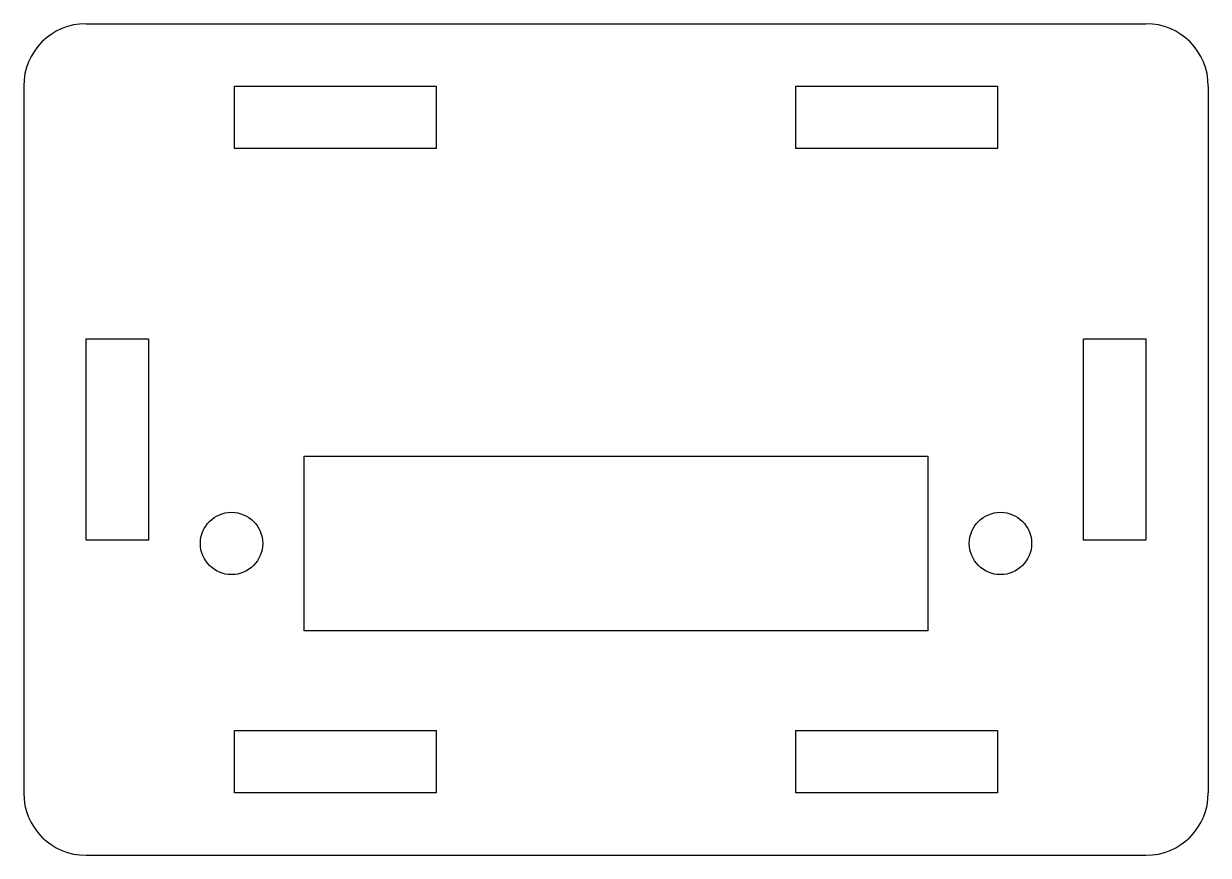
# Model space of a CAD drawing. Extents: x 0 to 57, y -6 to 34.
import ezdxf

# ---------------------------------------------------------------- set-up
doc = ezdxf.new("R2010")
doc.units = 0
doc.layers.get('0').update_dxf_attribs({"linetype": 'continuous'})

# ---------------------------------------------------------------- blocks, each defined once
blk = doc.blocks.new('FILLET005')
at = {"color": 0}
for p, q in [((3, 34), (54, 34)), ((0, 31), (0, -3)), ((10.15, 28), (10.15, 31)), ((10.15, 31), (19.85, 31)), ((19.85, 31), (19.85, 28)), ((37.15, 28), (37.15, 31)), ((37.15, 31), (46.85, 31)), ((46.85, 31), (46.85, 28)), ((57, 31), (57, -3)), ((19.85, 28), (10.15, 28)), ((46.85, 28), (37.15, 28)), ((3, 9.15), (3, 18.85)), ((3, 18.85), (6, 18.85)), ((6, 18.85), (6, 9.15)), ((51, 9.15), (51, 18.85)), ((51, 18.85), (54, 18.85)), ((54, 18.85), (54, 9.15)), ((13.5, 4.8), (13.5, 13.2)), ((13.5, 13.2), (43.5, 13.2)), ((43.5, 13.2), (43.5, 4.8)), ((6, 9.15), (3, 9.15)), ((54, 9.15), (51, 9.15)), ((43.5, 4.8), (13.5, 4.8)), ((10.15, -3), (10.15, 0)), ((10.15, 0), (19.85, 0)), ((19.85, 0), (19.85, -3)), ((37.15, -3), (37.15, 0)), ((37.15, 0), (46.85, 0)), ((46.85, 0), (46.85, -3)), ((19.85, -3), (10.15, -3)), ((46.85, -3), (37.15, -3)), ((3, -6), (54, -6))]:
    blk.add_line(p, q, dxfattribs=at)
for centre in [(10, 9), (47, 9)]:
    blk.add_circle(centre, 1.5, dxfattribs=at)
for centre, start, end in [((3, 31), 90, 180), ((54, 31), 0, 90), ((3, -3), 180, -90), ((54, -3), -90, 0)]:
    blk.add_arc(centre, 3, start, end, dxfattribs=at)

msp = doc.modelspace()

# ---------------------------------------------------------------- block references
at = {"color": 0}
msp.add_blockref('FILLET005', (0, 0), dxfattribs=at)

doc.saveas('drawing.dxf')
